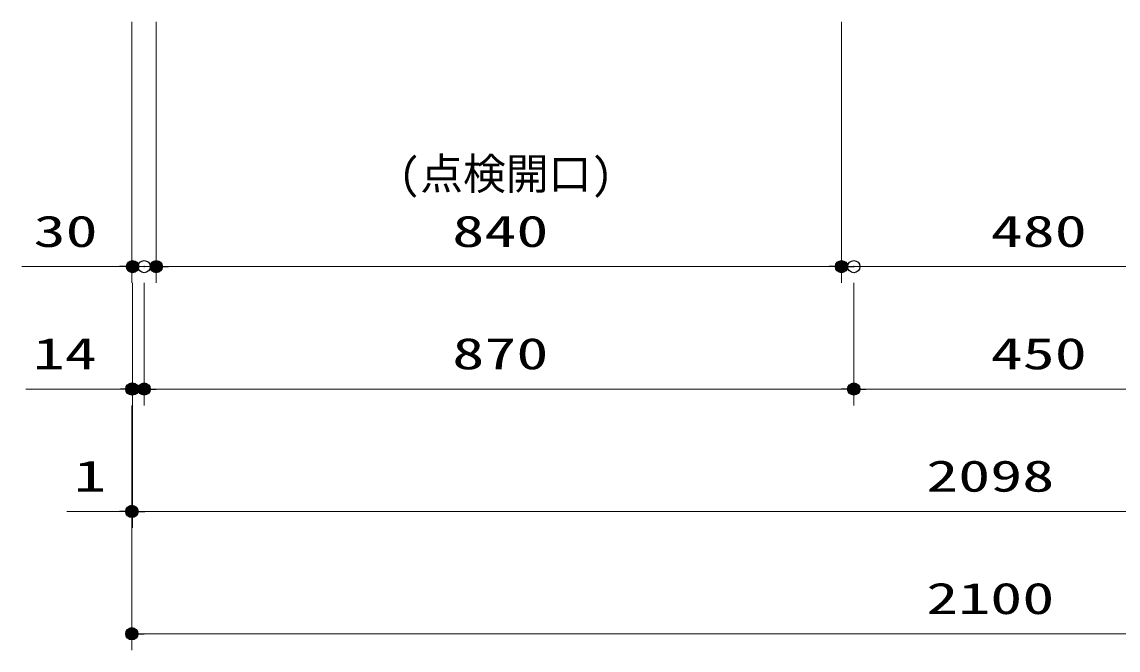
# Model space of a CAD drawing. Units: millimetres, scale not verified. Extents: x -9797 to 9797, y -4555 to 4555.
# Drawn here: x -7612 to -6268, y -2706 to -1936 of the extents above; entities that cross this region are included whole.
import ezdxf
from ezdxf.enums import TextEntityAlignment as Align

# ---------------------------------------------------------------- set-up
doc = ezdxf.new("R2010")
doc.units = ezdxf.units.MM
doc.header["$LTSCALE"] = 30
doc.header["$PDMODE"] = 32
doc.header["$PDSIZE"] = 15
for name, color, linetype, lineweight in [('0-1_0', 7, 'Continuous', 25), ('0-3_寸法ﾚｲﾔｰ', 30, 'Continuous', 13), ('0-4_DEFPOINTS', 7, 'Continuous', 25)]:
    doc.layers.add(name, color=color, linetype=linetype, lineweight=lineweight)
doc.styles.add('ＭＳ ゴシック', font='')
doc.styles.get('ＭＳ ゴシック').set_extended_font_data('MS Gothic')

# ---------------------------------------------------------------- blocks, each defined once
blk = doc.blocks.new('_DOT')
at = {"layer": '0-1_0', "color": 30}
blk.add_line((-15, 0), (-30, 0), dxfattribs=at)
for points in [[(0, 0), (-15, 0), (-14.88, 1.88)], [(0, 0), (-14.88, -1.88), (-15, 0)], [(0, 0), (-14.88, 1.88), (-14.53, 3.73)], [(0, 0), (-14.53, -3.73), (-14.88, -1.88)], [(0, 0), (-14.53, 3.73), (-13.95, 5.52)], [(0, 0), (-13.95, -5.52), (-14.53, -3.73)], [(0, 0), (-13.95, 5.52), (-13.14, 7.23)], [(0, 0), (-13.14, -7.23), (-13.95, -5.52)], [(0, 0), (-13.14, 7.23), (-12.14, 8.82)], [(0, 0), (-12.14, -8.82), (-13.14, -7.23)], [(0, 0), (-12.14, 8.82), (-10.93, 10.27)], [(0, 0), (-10.93, -10.27), (-12.14, -8.82)], [(0, 0), (-10.93, 10.27), (-9.56, 11.56)], [(0, 0), (-9.56, -11.56), (-10.93, -10.27)], [(0, 0), (-9.56, 11.56), (-8.04, 12.66)], [(0, 0), (-8.04, -12.66), (-9.56, -11.56)], [(0, 0), (-8.04, 12.66), (-6.39, 13.57)], [(0, 0), (-6.39, -13.57), (-8.04, -12.66)], [(0, 0), (-6.39, 13.57), (-4.64, 14.27)], [(0, 0), (-4.64, -14.27), (-6.39, -13.57)], [(0, 0), (-4.64, 14.27), (-2.81, 14.73)], [(0, 0), (-2.81, -14.73), (-4.64, -14.27)], [(0, 0), (-2.81, 14.73), (-0.94, 14.97)], [(0, 0), (-0.94, -14.97), (-2.81, -14.73)], [(0, 0), (-0.94, 14.97), (0.94, 14.97)], [(0, 0), (0.94, -14.97), (-0.94, -14.97)], [(0, 0), (0.94, 14.97), (2.81, 14.73)], [(0, 0), (2.81, 14.73), (4.64, 14.27)], [(0, 0), (4.64, 14.27), (6.39, 13.57)], [(0, 0), (6.39, 13.57), (8.04, 12.66)], [(0, 0), (8.04, 12.66), (9.56, 11.56)], [(0, 0), (9.56, 11.56), (10.93, 10.27)], [(0, 0), (10.93, 10.27), (12.14, 8.82)], [(0, 0), (12.14, 8.82), (13.14, 7.23)], [(0, 0), (13.14, 7.23), (13.95, 5.52)], [(0, 0), (13.95, 5.52), (14.53, 3.73)], [(0, 0), (14.53, 3.73), (14.88, 1.88)], [(0, 0), (14.88, 1.88), (15, 0)], [(0, 0), (2.81, -14.73), (0.94, -14.97)], [(0, 0), (4.64, -14.27), (2.81, -14.73)], [(0, 0), (6.39, -13.57), (4.64, -14.27)], [(0, 0), (8.04, -12.66), (6.39, -13.57)], [(0, 0), (9.56, -11.56), (8.04, -12.66)], [(0, 0), (10.93, -10.27), (9.56, -11.56)], [(0, 0), (12.14, -8.82), (10.93, -10.27)], [(0, 0), (13.14, -7.23), (12.14, -8.82)], [(0, 0), (13.95, -5.52), (13.14, -7.23)], [(0, 0), (14.53, -3.73), (13.95, -5.52)], [(0, 0), (14.88, -1.88), (14.53, -3.73)], [(0, 0), (15, 0), (14.88, -1.88)]]:
    blk.add_solid(points, dxfattribs=at)

msp = doc.modelspace()

# ---------------------------------------------------------------- linework, layer by layer
at = {"layer": '0-3_寸法ﾚｲﾔｰ'}
for p, q in [((-7477.29, -1935.93), (-7477.29, -2255.93)), ((-7447.29, -1935.93), (-7447.29, -2255.93)), ((-7447.29, -1935.93), (-7447.29, -2255.93)), ((-6607.29, -1935.93), (-6607.29, -2255.93)), ((-6607.29, -1935.93), (-6607.29, -2255.93)), ((-7477.29, -2235.93), (-7612.05, -2235.93)), ((-7492.29, -2235.93), (-7507.29, -2235.93)), ((-7477.29, -2235.93), (-7447.29, -2235.93)), ((-7432.29, -2235.93), (-6622.29, -2235.93)), ((-7432.29, -2235.93), (-7417.29, -2235.93)), ((-6142.29, -2235.93), (-6592.29, -2235.93)), ((-7476.29, -2255.93), (-7476.29, -2405.93)), ((-7462.29, -2255.93), (-7462.29, -2405.93)), ((-7462.29, -2255.93), (-7462.29, -2405.93)), ((-6592.29, -2255.93), (-6592.29, -2405.93)), ((-6592.29, -2255.93), (-6592.29, -2405.93)), ((-7476.29, -2385.93), (-7607.29, -2385.93)), ((-7491.29, -2385.93), (-7506.29, -2385.93)), ((-7476.29, -2385.93), (-7462.29, -2385.93)), ((-7447.29, -2385.93), (-6607.29, -2385.93)), ((-7447.29, -2385.93), (-7432.29, -2385.93)), ((-6157.29, -2385.93), (-6577.29, -2385.93)), ((-7477.29, -2405.93), (-7477.29, -2705.93)), ((-7477.29, -2405.93), (-7477.29, -2555.93)), ((-7476.29, -2405.93), (-7476.29, -2555.93)), ((-7476.29, -2405.93), (-7476.29, -2555.93)), ((-7477.29, -2535.93), (-7556.86, -2535.93)), ((-7492.29, -2535.93), (-7507.29, -2535.93)), ((-7476.29, -2535.93), (-7477.29, -2535.93)), ((-7461.29, -2535.93), (-5393.29, -2535.93)), ((-7461.29, -2535.93), (-7446.29, -2535.93)), ((-5392.29, -2685.93), (-7462.29, -2685.93))]:
    msp.add_line(p, q, dxfattribs=at)
at = {"layer": '0-4_DEFPOINTS'}
for p in [(-7476.29, -2235.93), (-7462.29, -2235.93), (-7447.29, -2235.93), (-6607.29, -2235.93), (-6607.29, -2235.93), (-6592.29, -2235.93), (-7477.29, -2385.93), (-7476.29, -2385.93), (-7462.29, -2385.93), (-6592.29, -2385.93), (-6592.29, -2385.93), (-7477.29, -2535.93), (-7477.29, -2685.93)]:
    msp.add_point(p, dxfattribs=at)

# ---------------------------------------------------------------- block references
at = {"layer": '0-3_寸法ﾚｲﾔｰ', "xscale": 0.5, "yscale": 0.5}
for p in [(-7477.29, -2235.93), (-6607.29, -2235.93), (-7476.29, -2385.93), (-6592.29, -2385.93), (-7477.29, -2535.93)]:
    msp.add_blockref('_DOT', p, dxfattribs=at)
at = {"layer": '0-3_寸法ﾚｲﾔｰ', "xscale": 0.5, "yscale": 0.5, "rotation": 180}
for p in [(-7447.29, -2235.93), (-7447.29, -2235.93), (-6607.29, -2235.93), (-7462.29, -2385.93), (-7462.29, -2385.93), (-6592.29, -2385.93), (-7476.29, -2535.93), (-7476.29, -2535.93), (-7477.29, -2685.93)]:
    msp.add_blockref('_DOT', p, dxfattribs=at)

# ---------------------------------------------------------------- texts
at = {"layer": '0-3_寸法ﾚｲﾔｰ', "style": 'ＭＳ ゴシック'}
msp.add_text('(点検開口)', height=38.48, dxfattribs=at).set_placement((-7149.96, -2152.85), align=Align.BOTTOM_LEFT)
at = {"layer": '0-3_寸法ﾚｲﾔｰ', "style": 'ＭＳ ゴシック', "width": 1.5}
for s, p in [('30', (-7597.77, -2223.33)), ('840', (-7084.44, -2223.33)), ('480', (-6424.44, -2223.33)), ('14', (-7598.72, -2373.33)), ('870', (-7084.44, -2373.33)), ('450', (-6424.44, -2373.33)), ('1', (-7548.28, -2523.33)), ('2098', (-6503.48, -2523.33)), ('2100', (-6503.48, -2673.33))]:
    msp.add_text(s, height=38.49, dxfattribs=at).set_placement(p, align=Align.BOTTOM_LEFT)

doc.saveas('drawing.dxf')
